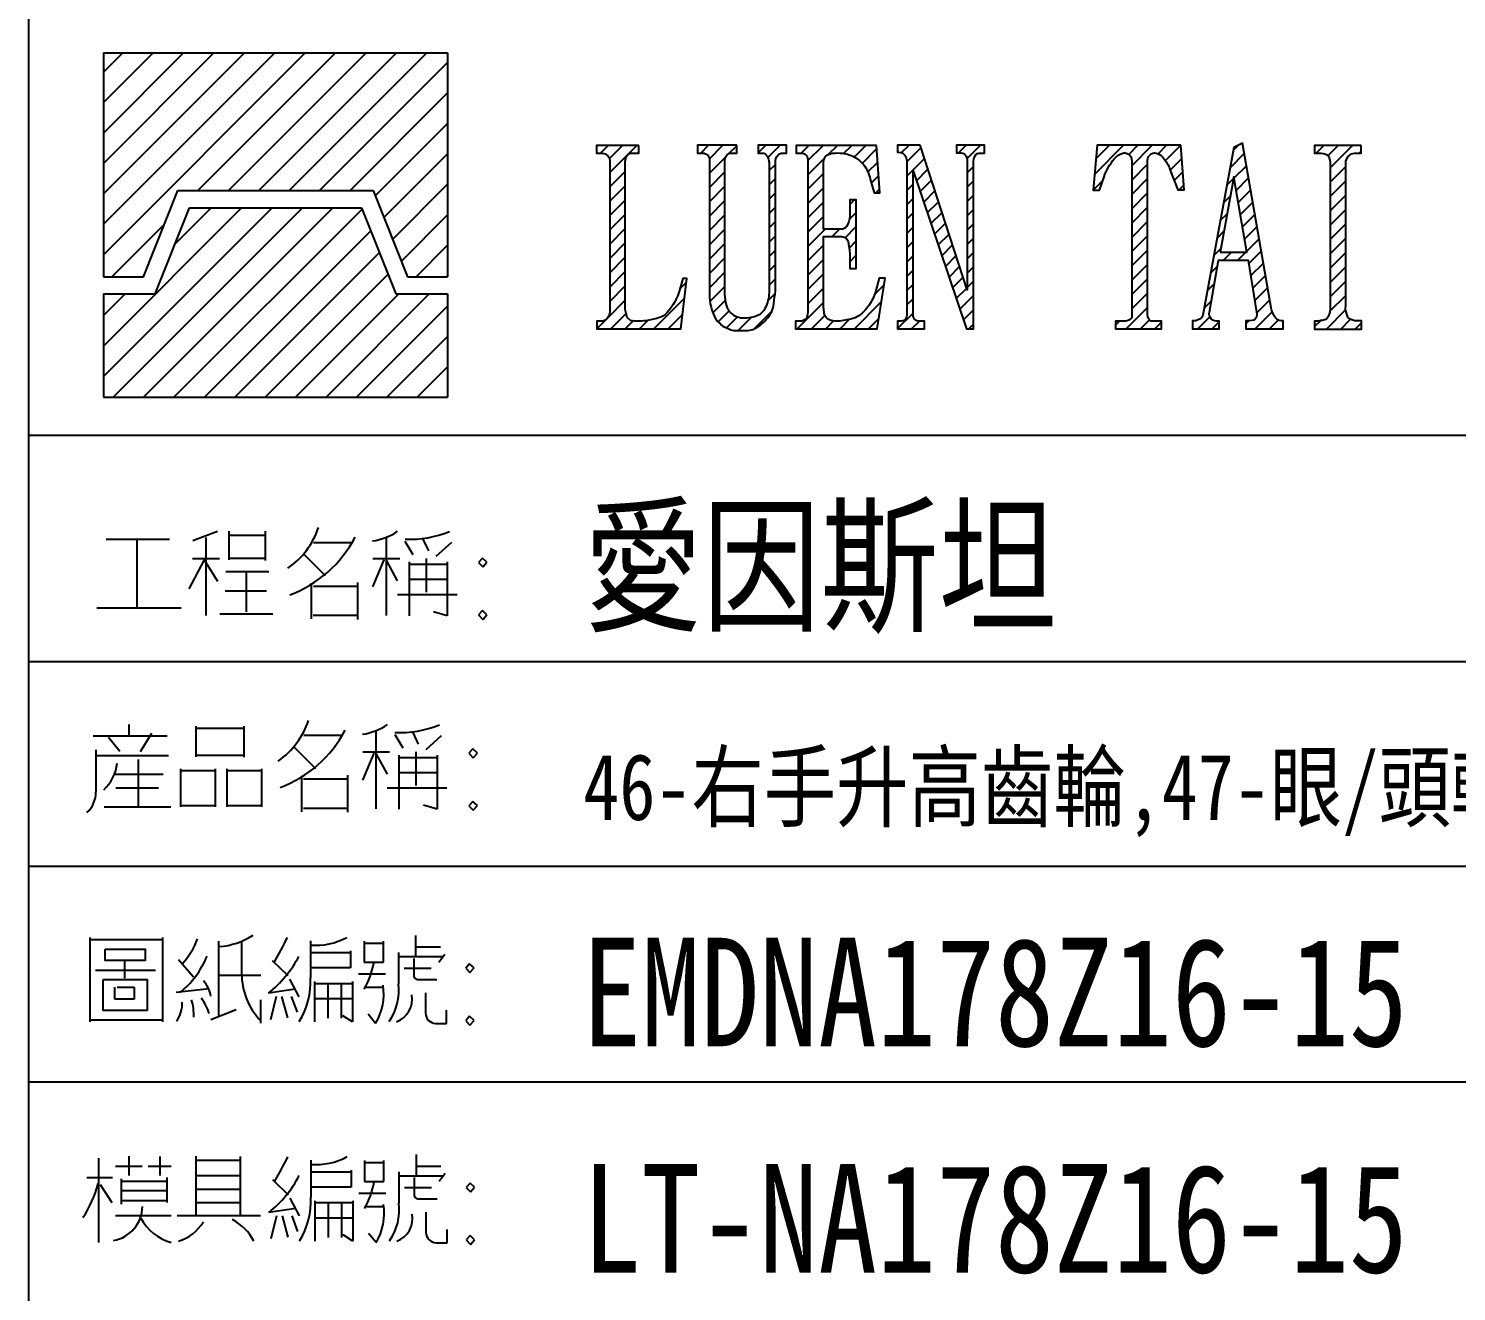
# Model space of a CAD drawing. Header units: millimetres. Extents: x 27300 to 28436, y -21252 to -20448.
# Drawn here: x 28193.3 to 28296.5, y -21159.8 to -21068.5 of the extents above; entities that cross this region are included whole.
import ezdxf

# ---------------------------------------------------------------- set-up
doc = ezdxf.new("R2010")
doc.units = ezdxf.units.MM
doc.header["$LTSCALE"] = 8
doc.layers.add('A', color=7, linetype='Continuous')
doc.layers.add('dim', color=3, linetype='Continuous', lineweight=15)
doc.styles.add('style1', font='mingliu.ttc', dxfattribs={"width": 0.75})

# ---------------------------------------------------------------- blocks, each defined once
blk = doc.blocks.new('*X2')
at = {"color": 0}
for p, q in [((-246.878, -247.762), (-241.98, -242.864)), ((-246.878, -246.878), (-242.864, -242.864)), ((-246.596, -248.364), (-241.096, -242.864)), ((-245.713, -248.364), (-240.213, -242.864)), ((-244.829, -248.364), (-239.364, -242.899)), ((-244.798, -243.914), (-243.748, -242.864)), ((-243.945, -248.364), (-239.111, -243.531)), ((-243.061, -248.364), (-238.859, -244.162)), ((-242.177, -248.364), (-238.606, -244.793)), ((-246.878, -245.994), (-246.248, -245.364)), ((-241.293, -248.364), (-238.293, -245.364)), ((-240.409, -248.364), (-237.409, -245.364)), ((-239.525, -248.364), (-236.878, -245.717)), ((-238.641, -248.364), (-236.878, -246.6)), ((-237.758, -248.364), (-236.878, -247.484))]:
    blk.add_line(p, q, dxfattribs=at)
blk = doc.blocks.new('*X3')
at = {"color": 0}
for p, q in [((-246.878, -244.226), (-241.016, -238.364)), ((-246.878, -243.342), (-241.9, -238.364)), ((-246.878, -242.458), (-242.784, -238.364)), ((-246.878, -241.574), (-243.668, -238.364)), ((-246.878, -240.691), (-244.551, -238.364)), ((-246.878, -239.807), (-245.435, -238.364)), ((-246.878, -238.923), (-246.319, -238.364)), ((-244.132, -242.364), (-240.132, -238.364)), ((-243.248, -242.364), (-239.248, -238.364)), ((-242.364, -242.364), (-238.364, -238.364)), ((-241.48, -242.364), (-237.48, -238.364)), ((-240.596, -242.364), (-236.878, -238.646)), ((-239.713, -242.364), (-236.878, -239.529)), ((-238.979, -242.515), (-236.878, -240.413)), ((-238.727, -243.146), (-236.878, -241.297)), ((-238.474, -243.777), (-236.878, -242.181)), ((-238.221, -244.409), (-236.878, -243.065)), ((-246.632, -244.864), (-245.106, -243.338)), ((-237.793, -244.864), (-236.878, -243.949)), ((-245.748, -244.864), (-245.695, -244.811)), ((-236.909, -244.864), (-236.878, -244.833))]:
    blk.add_line(p, q, dxfattribs=at)
blk = doc.blocks.new('20051210.083501')
at = {"layer": 'A'}
for p, q in [((0, 0), (0, -12.458)), ((0, 0), (19.166, 0)), ((19.166, 0), (19.166, -12.458)), ((2.226, -12.458), (4.143, -7.667)), ((4.143, -7.667), (15.024, -7.667)), ((15.024, -7.667), (16.94, -12.458)), ((2.875, -13.416), (4.792, -8.625)), ((4.792, -8.625), (14.375, -8.625)), ((14.375, -8.625), (16.291, -13.416)), ((0, -12.458), (2.226, -12.458)), ((16.94, -12.458), (19.166, -12.458)), ((0, -13.416), (2.875, -13.416)), ((0, -13.416), (0, -19.166)), ((16.291, -13.416), (19.166, -13.416)), ((19.166, -13.416), (19.166, -19.166)), ((0, -19.166), (19.166, -19.166))]:
    blk.add_line(p, q, dxfattribs=at)
at = {"layer": 'A', "xscale": 1.916639999999461, "yscale": 1.916639999999916, "zscale": 1.91664}
for name in ['*X3', '*X2']:
    blk.add_blockref(name, (473.176, 456.858), dxfattribs=at)

msp = doc.modelspace()

# ---------------------------------------------------------------- hatches: boundary and pattern name
at = {"layer": 'A'}
h = msp.add_hatch(dxfattribs=at)
h.set_pattern_fill('ANSI31', color=256, scale=0.230412, style=0)
h.set_pattern_definition([(45, (65403.3365, -19765.24266), (-0.517289203, 0.517289203), [])])
h.paths.add_polyline_path([(28406.903, -21089.664), (28406.903, -21090.227), (28407.408, -21090.227, 0.0414633), (28408.369, -21090.186, 0.0098365), (28409.612, -21090.004, 0.0742962), (28410.531, -21089.705, 0), (28410.531, -21089.705, 0.0820892), (28411.666, -21088.885, 0), (28411.666, -21088.885, 0.0994446), (28412.677, -21087.353, 0.0507965), (28413.191, -21085.588, 0.0544958), (28413.356, -21083.318), (28413.323, -21082.399), (28413.174, -21081.454, 0.0652171), (28413, -21080.676), (28413, -21080.676), (28412.619, -21079.632), (28412.163, -21078.845, 0.0255552), (28411.144, -21077.826, 0.1195021), (28410.15, -21077.287, 0.0499872), (28408.493, -21077.022, 0.0064973), (28407.408, -21076.973), (28406.911, -21076.956), (28406.911, -21077.528), (28407.491, -21077.528, -0.31305), (28407.64, -21077.569, -0.1750245), (28407.748, -21077.867), (28407.748, -21089.283, -0.0611975), (28407.698, -21089.44, -0.2937019), (28407.35, -21089.664)])
h.paths.add_polyline_path([(28408.88, -21077.958), (28408.88, -21089.205, 0), (28408.88, -21089.205, 0.1084649), (28408.94, -21089.478, 0.3983232), (28409.04, -21089.518), (28409.26, -21089.511, 0.0763618), (28409.873, -21089.398, 0.089624), (28410.7, -21088.932, 0), (28410.7, -21088.932, 0.0989952), (28411.353, -21088.125, 0.0470821), (28411.779, -21087.086, 0.0375978), (28412.119, -21085.566, 0), (28412.119, -21085.566, 0.0259589), (28412.239, -21084.28, 0.0205474), (28412.239, -21082.708, 0.0331816), (28412.092, -21081.348, 0), (28412.092, -21081.348, 0.0397704), (28411.799, -21080.215, 0), (28411.799, -21080.215, 0.0390929), (28411.393, -21079.282, 0.0785078), (28410.68, -21078.336, 0.0940735), (28409.827, -21077.776, 0.1004309), (28409.247, -21077.663, 0.0772307), (28408.96, -21077.71), (28408.9, -21077.81)], flags=16)
h.paths.add_polyline_path([(28392.475, -21076.979), (28392.475, -21077.539), (28392.881, -21077.539, -0.4471104), (28393.44, -21078.164), (28393.44, -21089.001, -0.3629609), (28392.881, -21089.67), (28392.497, -21089.67), (28392.497, -21090.229), (28398.574, -21090.229), (28399.012, -21086.577), (28398.727, -21086.577), (28398.508, -21087.355, -0.1151305), (28397.565, -21089.067, -0.1470783), (28396.95, -21089.439, -0.0200187), (28396.04, -21089.637, -0.0920225), (28394.943, -21089.626), (28394.691, -21089.407), (28394.559, -21088.825), (28394.559, -21087.497), (28394.559, -21078.124, -0.1486596), (28394.689, -21077.697, -0.2444346), (28394.999, -21077.527), (28395.53, -21077.527), (28395.53, -21076.979)])
h.paths.add_polyline_path([(28380.524, -21092.149), (28380.638, -21092.345), (28380.856, -21092.209), (28381.602, -21091.697, 0.0700903), (28381.989, -21091.343), (28382.43, -21090.94), (28382.997, -21090.264), (28383.443, -21089.616, 0.0489267), (28383.781, -21089.006, -0.0112917), (28384.331, -21087.808), (28384.549, -21087.154, 0.0452148), (28384.794, -21086.114, 0.0194511), (28384.952, -21084.572, 0.0381497), (28384.936, -21083.319, 0.0187929), (28384.767, -21081.996, 0.0471864), (28384.375, -21080.514, 0), (28384.375, -21080.514, 0.0282667), (28383.89, -21079.398, 0.0441271), (28383.182, -21078.254, 0.0213392), (28382.305, -21077.181, 0.0597799), (28381.325, -21076.315, 0.0000522), (28380.642, -21075.843), (28380.526, -21076.053), (28380.718, -21076.229, -0.0146115), (28381.23, -21076.728, -0.0089534), (28381.674, -21077.202, -0.0238855), (28382.095, -21077.718, -0.0123206), (28382.548, -21078.361, -0.0281505), (28383.023, -21079.166, 0), (28383.023, -21079.166, -0.0165965), (28383.485, -21080.141, -0.0665241), (28383.816, -21081.305, 0.0184753), (28383.95, -21082.039, -0.0507901), (28384.012, -21082.573), (28384.081, -21083.216, -0.0444565), (28384.103, -21084.485, -0.0008859), (28384.01, -21085.743, -0.0557862), (28383.732, -21087.214, 0.0089738), (28383.514, -21087.971), (28383.209, -21088.674), (28382.523, -21089.845), (28382.093, -21090.46), (28381.341, -21091.343)])
h.paths.add_polyline_path([(28399.626, -21080.197), (28399.91, -21076.965), (28405.97, -21076.965), (28406.209, -21080.188), (28405.759, -21080.188), (28405.181, -21078.71, 0.0956872), (28404.722, -21077.893, 0), (28404.722, -21077.893, 0.0984077), (28404.318, -21077.571, 0.2621702), (28403.822, -21077.59, 0), (28403.822, -21077.59, 0.2609355), (28403.565, -21078.049), (28403.565, -21089.168, 0.1320932), (28403.62, -21089.48, 0), (28403.62, -21089.48, 0.2912007), (28403.923, -21089.673), (28404.575, -21089.673), (28404.575, -21090.233), (28401.251, -21090.233), (28401.251, -21089.673), (28401.875, -21089.673, 0.1278797), (28402.298, -21089.545, 0.2609355), (28402.426, -21089.315), (28402.426, -21078.104), (28402.38, -21077.792), (28402.206, -21077.608), (28402.004, -21077.544, 0.2119014), (28401.811, -21077.516, 0.1524638), (28401.15, -21077.948, 0.0886389), (28400.415, -21079.252), (28400.085, -21080.197)])
h.paths.add_polyline_path([(28371.096, -21089.575), (28371.096, -21090.22), (28376.767, -21090.22), (28377.337, -21086.288), (28376.937, -21086.288), (28376.574, -21087.458, -0.078387), (28376.123, -21088.376, -0.0405768), (28375.493, -21089.131), (28375.094, -21089.368, -0.1243815), (28374.242, -21089.62, 0.0324642), (28373.82, -21089.664), (28372.325, -21089.664), (28377.329, -21077.523), (28377.329, -21076.945), (28371.806, -21076.945), (28371.259, -21080.684), (28371.651, -21080.684), (28371.917, -21079.803, -0.0647548), (28372.488, -21078.537, -0.1575087), (28373.391, -21077.767, -0.0914417), (28374.427, -21077.545, 0.0106211), (28374.871, -21077.523), (28376.086, -21077.523)])
h.paths.add_polyline_path([(28349.013, -21083.873, 0.0315123), (28349.146, -21085.919, 0.0402062), (28349.476, -21087.485, 0.0623728), (28350.108, -21088.928, -0.0031537), (28350.806, -21090.117, 0.0650154), (28351.428, -21090.928, 0.0004545), (28351.941, -21091.441, 0.066774), (28352.912, -21092.181, -0.0041036), (28353.177, -21092.335), (28353.288, -21092.142), (28353.057, -21091.916), (28352.471, -21091.305, -0.043122), (28351.783, -21090.45, -0.0144025), (28351.206, -21089.535, -0.0174648), (28350.638, -21088.492, -0.0539346), (28350.42, -21087.907, 0.031882), (28350.287, -21087.496), (28350.112, -21086.71, -0.0371427), (28349.971, -21085.744, 0.0047038), (28349.886, -21084.68, -0.0465851), (28349.89, -21083.474, -0.0007597), (28350.001, -21082.346, -0.0351514), (28350.223, -21081.051, 0), (28350.223, -21081.051, -0.0239146), (28350.531, -21080.012, -0.0614674), (28351.04, -21078.982, 0.0140719), (28351.578, -21078.11, -0.068346), (28352.36, -21077.106, 0.0243719), (28352.818, -21076.614, -0.0490829), (28353.305, -21076.14, 0), (28353.305, -21076.14, 0.0301326), (28353.402, -21076.052), (28353.288, -21075.841), (28352.887, -21076.11), (28352.887, -21076.11, 0.0494384), (28351.862, -21076.955, 0.0177696), (28351.096, -21077.783, 0.042056), (28350.53, -21078.563, 0.0470099), (28349.457, -21080.788, 0.0754491), (28349.202, -21082.014), (28349.108, -21082.627, 0.0385372)])
h.paths.add_polyline_path([(28356.526, -21086.026), (28357.539, -21090.358), (28357.75, -21090.147, -0.1357493), (28358.172, -21089.908, -0.2278345), (28358.721, -21090.02, 0.135743), (28359.283, -21090.245, -0.0672556), (28359.677, -21090.344), (28360.507, -21090.372), (28361.041, -21090.259, 0.1526658), (28361.745, -21089.865, 0.0586811), (28362.729, -21088.543, 0.1413241), (28363.01, -21087.404), (28363.053, -21086.574, 0.0934362), (28362.926, -21085.646, 0.0736867), (28362.392, -21084.591, 0), (28362.392, -21084.591, 0.101128), (28361.266, -21083.536, -0.036431), (28360.31, -21082.847, 0.0378749), (28359.269, -21082.101, -0.105904), (28358.763, -21081.623, -0.0243212), (28358.397, -21081.032, -0.0885428), (28358.2, -21080.456, 0), (28358.2, -21080.456, -0.0445383), (28358.144, -21079.57, 0), (28358.144, -21079.57, -0.0555732), (28358.299, -21078.444, -0.1531711), (28358.749, -21077.713, 0), (28358.749, -21077.713, -0.1349704), (28359.424, -21077.389, -0.1850459), (28360.24, -21077.544, 0.0194675), (28360.887, -21077.91), (28361.379, -21078.444, -0.0923633), (28361.899, -21079.274, -0.0080312), (28362.434, -21080.695), (28362.884, -21080.596), (28362.11, -21076.813), (28361.913, -21077.052, -0.2747762), (28361.21, -21077.305, -0.0854284), (28360.577, -21077.066, 0.1752427), (28359.297, -21076.827, 0.1106125), (28358.144, -21077.291, 0.1819994), (28357.244, -21078.585, 0.0535258), (28356.991, -21080.371, 0.1300031), (28357.328, -21081.848, 0.0775644), (28358.256, -21083.1, 0), (28358.256, -21083.1, 0.0682662), (28359.424, -21083.972, -0.0563125), (28360.493, -21084.732, 0.0033658), (28361.337, -21085.477, -0.1932925), (28361.674, -21086.138), (28361.843, -21086.532, -0.1577109), (28361.927, -21087.446), (28361.857, -21088.248), (28361.59, -21088.839), (28361.14, -21089.443, -0.2441194), (28360.648, -21089.683), (28360.366, -21089.767), (28359.958, -21089.739, -0.1667011), (28359.058, -21089.359, -0.0146364), (28358.242, -21088.585, -0.1187079), (28357.609, -21087.545), (28357.019, -21085.941)])
h.paths.add_polyline_path([(28327.842, -21089.664), (28327.842, -21090.227), (28328.347, -21090.227, 0.0414633), (28329.308, -21090.186, 0.0098365), (28330.551, -21090.004, 0.0742962), (28331.47, -21089.705, 0), (28331.47, -21089.705, 0.0820892), (28332.605, -21088.885, 0), (28332.605, -21088.885, 0.0994446), (28333.616, -21087.353, 0.0507965), (28334.13, -21085.588, 0.0544958), (28334.295, -21083.318), (28334.262, -21082.399), (28334.113, -21081.454, 0.0652171), (28333.939, -21080.676), (28333.558, -21079.632), (28333.102, -21078.845, 0.0255552), (28332.083, -21077.826, 0.1195021), (28331.089, -21077.287, 0.0499872), (28329.433, -21077.022, 0.0064973), (28328.347, -21076.973), (28328.347, -21076.973), (28327.85, -21076.956), (28327.85, -21077.528), (28328.43, -21077.528, -0.31305), (28328.579, -21077.569, -0.1750245), (28328.687, -21077.867), (28328.687, -21089.283, -0.0611975), (28328.637, -21089.44, 0), (28328.637, -21089.44, -0.2937019), (28328.289, -21089.664)])
h.paths.add_polyline_path([(28320.592, -21076.979), (28320.592, -21077.539), (28320.998, -21077.539, -0.4471104), (28321.557, -21078.164), (28321.557, -21089.001, -0.3629609), (28320.998, -21089.67), (28320.614, -21089.67), (28320.614, -21090.229), (28326.69, -21090.229), (28327.129, -21086.577), (28326.844, -21086.577), (28326.624, -21087.355), (28326.624, -21087.355, -0.1151305), (28325.681, -21089.067, -0.1470783), (28325.067, -21089.439, -0.0200187), (28324.156, -21089.637, -0.0920225), (28323.06, -21089.626), (28322.807, -21089.407), (28322.676, -21088.825), (28322.676, -21087.497), (28322.676, -21078.124, -0.1486596), (28322.806, -21077.697, -0.2444346), (28323.115, -21077.527), (28323.646, -21077.527), (28323.646, -21076.979)])
h.paths.add_polyline_path([(28329.819, -21077.958), (28329.819, -21089.205, 0.1084649), (28329.879, -21089.478, 0.3983232), (28329.979, -21089.518), (28330.199, -21089.511, 0.0763618), (28330.812, -21089.398, 0.089624), (28331.639, -21088.932, 0), (28331.639, -21088.932, 0.0989952), (28332.292, -21088.125, 0.0470821), (28332.718, -21087.086, 0.0375978), (28333.058, -21085.566, 0), (28333.058, -21085.566, 0.0259589), (28333.178, -21084.28, 0.0205474), (28333.178, -21082.708, 0.0331816), (28333.031, -21081.348, 0.0397704), (28332.738, -21080.215, 0), (28332.738, -21080.215, 0.0390929), (28332.332, -21079.282, 0.0785078), (28331.619, -21078.336, 0.0940735), (28330.766, -21077.776, 0.1004309), (28330.186, -21077.663, 0.0772307), (28329.899, -21077.71), (28329.839, -21077.81)], flags=16)
h.paths.add_polyline_path([(28306.218, -21084.105), (28306.276, -21084.726), (28306.392, -21085.812), (28306.567, -21086.918, 0.1114199), (28307.072, -21088.451, 0.0496859), (28308.139, -21089.887, 0.186465), (28309.032, -21090.334), (28309.439, -21090.373, 0.0375207), (28310.254, -21090.14, 0.1534797), (28311.108, -21089.48), (28311.865, -21088.393, 0.0128615), (28312.525, -21086.123, 0.0754903), (28312.738, -21084.124, 0.0019683), (28312.602, -21081.31, 0.0822677), (28312.214, -21079.544), (28311.748, -21078.38), (28311.127, -21077.507), (28310.351, -21076.983, 0.2029711), (28309.633, -21076.808, 0.019715), (28308.682, -21077.002, 0.1971419), (28307.751, -21077.681, 0.0532198), (28306.742, -21079.797, 0.0768728), (28306.276, -21082.28)])
h.paths.add_polyline_path([(28298.926, -21089.667), (28298.926, -21090.227), (28300.722, -21090.227), (28300.722, -21089.672), (28300.412, -21089.672, -0.236068), (28300.132, -21089.532, -0.1778629), (28300.072, -21089.332, 0.0731766), (28300.057, -21089.157), (28300.057, -21079.592), (28301.743, -21089.94), (28302.203, -21089.94), (28303.714, -21078.954), (28303.714, -21089.199, -0.1813346), (28303.564, -21089.6), (28303.404, -21089.65), (28303.254, -21089.66), (28303.083, -21089.66), (28303.083, -21090.22), (28305.615, -21090.22), (28305.615, -21089.66), (28305.135, -21089.66, -0.2703491), (28304.894, -21089.519, -0.1661539), (28304.834, -21089.199), (28304.834, -21078.034, -0.2754595), (28305.145, -21077.513), (28305.625, -21077.513), (28305.625, -21076.953), (28303.534, -21076.953), (28302.133, -21086.568), (28300.612, -21076.961), (28298.931, -21076.961), (28298.931, -21077.526), (28299.242, -21077.526, -0.2042261), (28299.547, -21077.656, 0), (28299.547, -21077.656, -0.2004412), (28299.607, -21077.811, 0.0488454), (28299.622, -21078.021), (28299.622, -21089.167, -0.1282881), (28299.532, -21089.512, -0.2763778), (28299.262, -21089.667)])
h.paths.add_polyline_path([(28307.356, -21083.228, 0.0107728), (28307.406, -21085.188, 0.0226526), (28307.603, -21087.329, 0.0660072), (28307.867, -21088.284, 0.0545447), (28308.41, -21089.256, 0.2164164), (28309.234, -21089.733, 0.1433054), (28310.024, -21089.585, 0), (28310.024, -21089.585, 0.1933289), (28310.831, -21088.663, 0.0342724), (28311.375, -21086.686, 0.0520414), (28311.622, -21084.117), (28311.606, -21082.091), (28311.326, -21079.95), (28310.963, -21078.666, -0.0180621), (28310.519, -21077.891, 0.2109706), (28310.123, -21077.579, 0.0423726), (28309.448, -21077.463, 0.2013091), (28308.888, -21077.644, 0.0679648), (28308.377, -21078.221, 0), (28308.377, -21078.221, 0.0561857), (28307.867, -21079.209, 0.0807476), (28307.439, -21081.284)], flags=16)
h.paths.add_polyline_path([(28313.529, -21076.962), (28313.529, -21077.531), (28313.899, -21077.531, -0.4453624), (28314.375, -21078.06), (28314.375, -21087.701, 0.1272962), (28314.851, -21089.54, 0.0960143), (28315.004, -21089.722, -0.0247325), (28315.345, -21090.028), (28315.838, -21090.257, 0.1076234), (28316.232, -21090.345), (28316.96, -21090.357, 0.1445312), (28317.806, -21090.122, 0.0767167), (28318.57, -21089.464, 0), (28318.57, -21089.464, 0.1475227), (28319.034, -21088.406, -0.0034333), (28319.152, -21087.49), (28319.152, -21078.095, -0.3258682), (28319.563, -21077.531), (28319.939, -21077.531), (28319.939, -21076.967), (28317.912, -21076.967), (28317.912, -21077.531), (28318.229, -21077.531, -0.2211811), (28318.482, -21077.649, -0.1386424), (28318.676, -21078.078, -0.0291948), (28318.699, -21078.336), (28318.699, -21087.443, -0.096528), (28318.476, -21088.588, -0.1769594), (28317.865, -21089.264, 0), (28317.865, -21089.264, -0.0838676), (28317.401, -21089.417, -0.0420431), (28316.784, -21089.458, -0.1259814), (28316.249, -21089.311, 0), (28316.249, -21089.311, -0.0862317), (28315.809, -21088.947, -0.130353), (28315.656, -21088.63), (28315.556, -21088.318), (28315.497, -21087.719), (28315.497, -21078.001, -0.403205), (28315.956, -21077.526), (28316.349, -21077.526), (28316.349, -21076.962)])
h.paths.add_polyline_path([(28277.408, -21089.637), (28277.408, -21090.23), (28279.333, -21090.23), (28279.333, -21089.666), (28279.159, -21089.666, -0.2793781), (28278.682, -21089.376, 0), (28278.682, -21089.376, -0.1828166), (28278.638, -21089.014), (28279.304, -21085.266), (28281.431, -21085.266), (28282.054, -21089.014, -0.117222), (28282.025, -21089.434), (28281.88, -21089.593), (28281.504, -21089.651), (28281.272, -21089.651), (28281.272, -21090.23), (28283.964, -21090.23), (28283.964, -21089.637), (28283.834, -21089.637, -0.3099246), (28283.327, -21089.289, 0.0340023), (28283.125, -21088.855), (28281.026, -21076.799), (28280.404, -21077.121), (28278.161, -21089.231, -0.1981024), (28278.001, -21089.477, -0.0880206), (28277.654, -21089.637)])
h.paths.add_polyline_path([(28279.414, -21084.68), (28280.394, -21079.24), (28281.339, -21084.68)], flags=16)
h.paths.add_polyline_path([(28286.237, -21076.971), (28286.237, -21077.531), (28286.56, -21077.531, -0.1151205), (28287.207, -21077.682), (28287.293, -21077.844), (28287.358, -21078.167), (28287.358, -21088.847, -0.165023), (28287.153, -21089.451, -0.196744), (28286.894, -21089.602, 0.0151159), (28286.517, -21089.667), (28286.237, -21089.667), (28286.237, -21090.238), (28289.621, -21090.238), (28289.621, -21089.656), (28289.319, -21089.656, -0.1510207), (28288.726, -21089.473, -0.2299796), (28288.597, -21089.246), (28288.5, -21088.923, -0.1303355), (28288.489, -21088.589), (28288.489, -21078.285, -0.23248), (28288.802, -21077.65, 0), (28288.802, -21077.65, -0.2001016), (28289.244, -21077.531), (28289.601, -21077.531), (28289.601, -21076.971)])
h.paths.add_polyline_path([(28256.09, -21076.962), (28256.09, -21077.453), (28256.178, -21077.453, -0.296966), (28256.683, -21077.783, 0), (28256.683, -21077.783, -0.1129405), (28256.766, -21078.214), (28256.766, -21089.127, -0.139346), (28256.641, -21089.568, -0.2178389), (28256.544, -21089.633, 0.0242396), (28256.368, -21089.67), (28256.09, -21089.67), (28256.09, -21090.226), (28258.051, -21090.226), (28258.051, -21089.665), (28257.587, -21089.665, -0.3152222), (28257.263, -21089.438, 0), (28257.263, -21089.438, -0.090974), (28257.216, -21089.164), (28257.216, -21078.803), (28261.083, -21090.226), (28261.593, -21090.226), (28261.593, -21078.107, -0.1765617), (28261.774, -21077.611, -0.2069332), (28261.903, -21077.546, 0.0522334), (28262.047, -21077.523), (28262.381, -21077.523), (28262.381, -21076.967), (28260.355, -21076.967), (28260.355, -21077.518), (28260.679, -21077.518, -0.1748169), (28260.962, -21077.62, 0), (28260.962, -21077.62, -0.196301), (28261.106, -21077.889, 0.0208197), (28261.138, -21078.112), (28261.138, -21087.412), (28257.721, -21076.962)])
h.paths.add_polyline_path([(28270.232, -21080.197), (28270.517, -21076.965), (28276.577, -21076.965), (28276.816, -21080.188), (28276.366, -21080.188), (28275.788, -21078.71, 0.0956872), (28275.328, -21077.893, 0), (28275.328, -21077.893, 0.0984077), (28274.924, -21077.571, 0.2621702), (28274.429, -21077.59, 0), (28274.429, -21077.59, 0.2609355), (28274.172, -21078.049), (28274.172, -21089.168, 0.1320932), (28274.227, -21089.48, 0), (28274.227, -21089.48, 0.2912007), (28274.53, -21089.673), (28275.182, -21089.673), (28275.182, -21090.233), (28271.858, -21090.233), (28271.858, -21089.673), (28272.482, -21089.673, 0.1278797), (28272.904, -21089.545, 0.2609355), (28273.033, -21089.315), (28273.033, -21078.104), (28272.987, -21077.792), (28272.813, -21077.608), (28272.611, -21077.544, 0.2119014), (28272.418, -21077.516, 0.1524638), (28271.757, -21077.948, 0.0886389), (28271.022, -21079.252), (28270.692, -21080.197)])
h.paths.add_polyline_path([(28334.969, -21086.026), (28335.461, -21085.941), (28336.052, -21087.545, 0.1187079), (28336.685, -21088.585, 0.0146364), (28337.5, -21089.359, 0.1667011), (28338.401, -21089.739), (28338.809, -21089.767), (28339.09, -21089.683, 0.2441194), (28339.582, -21089.443), (28340.032, -21088.839), (28340.299, -21088.248), (28340.37, -21087.446, 0.1577109), (28340.285, -21086.532), (28340.117, -21086.138, 0.1932925), (28339.779, -21085.477, -0.0033658), (28338.935, -21084.732, 0.0563125), (28337.866, -21083.972, -0.0682662), (28336.699, -21083.1, -0.0775644), (28335.77, -21081.848, -0.1300031), (28335.433, -21080.371, -0.0535258), (28335.686, -21078.585, -0.1819994), (28336.586, -21077.291, -0.1106125), (28337.74, -21076.827, -0.1752427), (28339.019, -21077.066, 0.0854284), (28339.652, -21077.305, 0.2747762), (28340.356, -21077.052), (28340.553, -21076.813), (28341.326, -21080.596), (28340.876, -21080.695, 0.0080312), (28340.342, -21079.274, 0.0923633), (28339.821, -21078.444), (28339.329, -21077.91, -0.0194675), (28338.682, -21077.544, 0.1850459), (28337.866, -21077.389, 0.1349704), (28337.191, -21077.713, 0.153171), (28336.741, -21078.444, 0.0555732), (28336.586, -21079.57, 0.0445383), (28336.642, -21080.456, 0.0885428), (28336.839, -21081.032, 0.0243212), (28337.205, -21081.623, 0.105904), (28337.711, -21082.101, -0.0378749), (28338.752, -21082.847, 0.036431), (28339.709, -21083.536, -0.101128), (28340.834, -21084.591, -0.0736867), (28341.368, -21085.646, -0.0934362), (28341.495, -21086.574), (28341.453, -21087.404, -0.1413241), (28341.171, -21088.543, -0.0586811), (28340.187, -21089.865, -0.1526658), (28339.484, -21090.259), (28338.949, -21090.372), (28338.119, -21090.344, 0.0672556), (28337.725, -21090.245, -0.135743), (28337.163, -21090.02, 0.2278345), (28336.614, -21089.908, 0.1357493), (28336.192, -21090.147), (28335.981, -21090.358)])
h.paths.add_polyline_path([(28241.647, -21076.962), (28241.647, -21077.531), (28242.018, -21077.531, -0.4453624), (28242.493, -21078.06), (28242.493, -21087.701, 0.1272962), (28242.969, -21089.54, 0.0960143), (28243.122, -21089.722, -0.0247325), (28243.463, -21090.028), (28243.956, -21090.257, 0.1076234), (28244.35, -21090.345), (28245.079, -21090.357, 0.1445312), (28245.925, -21090.122, 0.0767167), (28246.688, -21089.464, 0.1475227), (28247.152, -21088.406, -0.0034333), (28247.27, -21087.49), (28247.27, -21078.095, -0.3258682), (28247.681, -21077.531), (28248.057, -21077.531), (28248.057, -21076.967), (28246.03, -21076.967), (28246.03, -21077.531), (28246.348, -21077.531, -0.2211811), (28246.6, -21077.649, -0.1386424), (28246.794, -21078.078, 0), (28246.794, -21078.078, -0.0291948), (28246.818, -21078.336), (28246.818, -21087.443, -0.096528), (28246.594, -21088.588, -0.1769594), (28245.983, -21089.264, 0), (28245.983, -21089.264, -0.0838676), (28245.519, -21089.417, -0.0420431), (28244.902, -21089.458, -0.1259814), (28244.368, -21089.311, -0.0862317), (28243.927, -21088.947, -0.130353), (28243.774, -21088.63), (28243.674, -21088.318), (28243.616, -21087.719), (28243.616, -21078.001, -0.403205), (28244.074, -21077.526), (28244.468, -21077.526), (28244.468, -21076.962)])
h.paths.add_polyline_path([(28234.331, -21076.979), (28234.331, -21077.539), (28234.737, -21077.539, -0.4471104), (28235.296, -21078.164), (28235.296, -21089.001, -0.3629609), (28234.737, -21089.67), (28234.353, -21089.67), (28234.353, -21090.229), (28240.429, -21090.229), (28240.868, -21086.577), (28240.583, -21086.577), (28240.363, -21087.355), (28240.363, -21087.355, -0.1151305), (28239.42, -21089.067, -0.1470783), (28238.806, -21089.439, -0.0200187), (28237.896, -21089.637, -0.0920225), (28236.799, -21089.626), (28236.546, -21089.407), (28236.415, -21088.825), (28236.415, -21087.497), (28236.415, -21078.124, -0.1486596), (28236.545, -21077.697, -0.2444346), (28236.855, -21077.527), (28237.385, -21077.527), (28237.385, -21076.979)])
h.paths.add_polyline_path([(28248.723, -21090.225), (28248.723, -21089.667), (28249.185, -21089.667, -0.0697377), (28249.377, -21089.571, 0.2346711), (28249.531, -21089.417, 0.0812777), (28249.618, -21088.887), (28249.618, -21078.162, 0.0911807), (28249.57, -21077.805, 0.3243613), (28249.185, -21077.526), (28248.771, -21077.526), (28248.771, -21076.968), (28254.567, -21076.968), (28254.808, -21080.395), (28254.394, -21080.395), (28254.114, -21079.423, 0.127245), (28253.643, -21078.364, 0), (28253.643, -21078.364, 0.1044537), (28252.978, -21077.815, 0), (28252.978, -21077.815, 0.104851), (28251.948, -21077.526, 0.0655863), (28251.226, -21077.574, 0.3574663), (28250.745, -21078.162), (28250.745, -21083.024), (28252.025, -21083.024, 0.2828165), (28252.41, -21082.841, 0.145032), (28252.641, -21082.061), (28252.641, -21080.906), (28253.113, -21080.906), (28253.113, -21085.864), (28252.641, -21085.864), (28252.641, -21084.853), (28252.622, -21084.506), (28252.555, -21084.141, 0.4453624), (28252.035, -21083.563), (28250.745, -21083.563), (28250.745, -21088.695, -0.0118619), (28250.793, -21089.089, 0.306736), (28251.216, -21089.6, 0.1268605), (28252.17, -21089.629, -0.0157214), (28252.718, -21089.523, 0.1183441), (28253.296, -21089.282, 0.0973563), (28254.124, -21088.387, 0), (28254.124, -21088.387, 0.0700144), (28254.528, -21087.462), (28254.528, -21087.462), (28254.779, -21086.567), (28255.202, -21086.567), (28254.634, -21090.225)])

# ---------------------------------------------------------------- linework, layer by layer
for p, q in [((28193.281, -21066.776), (28193.281, -21239.657)), ((28424.048, -21097.926), (28193.281, -21097.926)), ((28198.9, -21105.41), (28203.477, -21105.41)), ((28201.113, -21105.41), (28201.113, -21110.386)), ((28206.947, -21104.857), (28205.162, -21105.536)), ((28206.085, -21105.291), (28206.085, -21110.942)), ((28207.755, -21104.854), (28207.755, -21106.925)), ((28207.755, -21105.14), (28210.384, -21105.14)), ((28210.384, -21104.854), (28210.384, -21106.959)), ((28219.125, -21105.291), (28219.125, -21110.942)), ((28221.785, -21105.425), (28222.179, -21106.27)), ((28213.889, -21105.663), (28216.653, -21105.663)), ((28220.489, -21105.56), (28221.064, -21106.54)), ((28223.847, -21105.661), (28222.732, -21106.664)), ((28205.969, -21106.914), (28204.867, -21109.001)), ((28205.137, -21106.818), (28207.073, -21106.818)), ((28205.969, -21106.914), (28206.94, -21108.45)), ((28207.772, -21106.79), (28210.384, -21106.79)), ((28213.199, -21106.522), (28214.732, -21108.054)), ((28218.967, -21106.914), (28218.146, -21108.857)), ((28218.177, -21106.818), (28220.113, -21106.818)), ((28219.128, -21106.941), (28219.937, -21108.438)), ((28220.782, -21107.047), (28220.782, -21110.966)), ((28220.805, -21107.216), (28223.532, -21107.216)), ((28222.022, -21106.81), (28222.022, -21109.243)), ((28223.543, -21107.047), (28223.543, -21110.966)), ((28226.09, -21106.788), (28225.808, -21107.103)), ((28225.808, -21107.103), (28226.113, -21107.43)), ((28226.417, -21107.092), (28226.09, -21106.788)), ((28226.113, -21107.43), (28226.417, -21107.092)), ((28207.536, -21107.75), (28210.653, -21107.75)), ((28209.019, -21107.801), (28209.019, -21110.663)), ((28217.057, -21108.542), (28217.057, -21111.22)), ((28220.816, -21108.32), (28223.509, -21108.32)), ((28207.486, -21109.148), (28210.485, -21109.148)), ((28213.721, -21108.593), (28213.721, -21111.186)), ((28213.873, -21108.812), (28217.023, -21108.812)), ((28219.948, -21109.423), (28224.253, -21109.423)), ((28198.222, -21110.386), (28204.307, -21110.386)), ((28226.09, -21110.583), (28225.808, -21110.899)), ((28226.417, -21110.888), (28226.09, -21110.583)), ((28207.098, -21110.815), (28210.939, -21110.815)), ((28213.856, -21110.917), (28217.057, -21110.917)), ((28223.543, -21110.966), (28222.563, -21110.662)), ((28225.808, -21110.899), (28226.113, -21111.226)), ((28226.113, -21111.226), (28226.417, -21110.888)), ((28424.048, -21114.279), (28193.281, -21114.279)), ((28200.529, -21118.816), (28200.529, -21119.667)), ((28197.952, -21119.622), (28203.308, -21119.622)), ((28199.05, -21119.734), (28199.88, -21120.742)), ((28202.165, -21119.466), (28201.359, -21120.787)), ((28205.377, -21118.943), (28205.377, -21121.159)), ((28205.391, -21119.086), (28208.832, -21119.086)), ((28208.832, -21118.943), (28208.832, -21121.173)), ((28213.177, -21119.592), (28215.94, -21119.592)), ((28218.389, -21119.26), (28218.389, -21124.911)), ((28219.752, -21119.528), (28220.327, -21120.508)), ((28221.048, -21119.393), (28221.443, -21120.238)), ((28223.111, -21119.63), (28221.995, -21120.632)), ((28198.154, -21120.653), (28198.154, -21123.699)), ((28212.486, -21120.451), (28214.019, -21121.983)), ((28218.23, -21120.882), (28217.409, -21122.825)), ((28217.441, -21120.786), (28219.377, -21120.786)), ((28218.392, -21120.91), (28219.2, -21122.406)), ((28221.285, -21120.779), (28221.285, -21123.212)), ((28225.396, -21120.567), (28225.114, -21120.882)), ((28225.114, -21120.882), (28225.418, -21121.209)), ((28225.722, -21120.871), (28225.396, -21120.567)), ((28225.418, -21121.209), (28225.722, -21120.871)), ((28198.162, -21121.044), (28203.403, -21121.044)), ((28201.214, -21121.332), (28201.214, -21124.771)), ((28205.362, -21121.015), (28208.818, -21121.015)), ((28220.045, -21121.015), (28220.045, -21124.935)), ((28220.068, -21121.184), (28222.795, -21121.184)), ((28222.806, -21121.015), (28222.806, -21124.935)), ((28199.415, -21122.397), (28203.014, -21122.397)), ((28204.254, -21122.008), (28204.254, -21124.77)), ((28204.297, -21122.137), (28206.73, -21122.137)), ((28206.773, -21122.008), (28206.773, -21124.756)), ((28207.608, -21122.008), (28207.608, -21124.77)), ((28207.651, -21122.137), (28210.085, -21122.137)), ((28210.128, -21122.008), (28210.128, -21124.756)), ((28213.008, -21122.522), (28213.008, -21125.115)), ((28213.16, -21122.741), (28216.311, -21122.741)), ((28216.344, -21122.472), (28216.344, -21125.149)), ((28220.079, -21122.288), (28222.773, -21122.288)), ((28199.587, -21123.376), (28202.683, -21123.376)), ((28219.211, -21123.392), (28223.516, -21123.392)), ((28198.738, -21124.771), (28203.561, -21124.771)), ((28204.268, -21124.655), (28206.759, -21124.655)), ((28207.623, -21124.655), (28210.113, -21124.655)), ((28213.143, -21124.846), (28216.344, -21124.846)), ((28222.806, -21124.935), (28221.826, -21124.631)), ((28225.396, -21124.362), (28225.114, -21124.678)), ((28225.114, -21124.678), (28225.418, -21125.004)), ((28225.722, -21124.667), (28225.396, -21124.362)), ((28225.418, -21125.004), (28225.722, -21124.667)), ((28424.048, -21129.075), (28193.281, -21129.075)), ((28197.71, -21134.205), (28197.71, -21140.283)), ((28197.71, -21134.347), (28202.942, -21134.347)), ((28202.974, -21134.205), (28202.974, -21140.298)), ((28221.262, -21134.046), (28221.262, -21135.55)), ((28207.02, -21134.455), (28207.02, -21139.83)), ((28208.683, -21134.566), (28208.683, -21136.773)), ((28213.654, -21134.448), (28213.654, -21137.106)), ((28213.686, -21135.295), (28216.549, -21135.295)), ((28216.56, -21135.155), (28216.56, -21136.398)), ((28217.534, -21134.469), (28217.534, -21135.985)), ((28217.545, -21134.61), (28218.886, -21134.61)), ((28218.933, -21135.985), (28218.933, -21134.469)), ((28220.027, -21135.28), (28220.027, -21137.56)), ((28221.273, -21134.869), (28223.061, -21134.869)), ((28200.208, -21135.901), (28200.208, -21137.126)), ((28204.12, -21135.8), (28205.211, -21137.05)), ((28210.888, -21135.852), (28212.014, -21136.956)), ((28216.56, -21136.398), (28213.686, -21136.398)), ((28217.534, -21135.985), (28218.933, -21135.985)), ((28220.044, -21135.574), (28223.195, -21135.574)), ((28220.435, -21136.411), (28222.374, -21136.411)), ((28221.131, -21135.707), (28221.131, -21136.958)), ((28223.36, -21135.418), (28222.93, -21135.996)), ((28225.165, -21136.097), (28224.883, -21136.413)), ((28224.883, -21136.413), (28225.187, -21136.739)), ((28225.492, -21136.401), (28225.165, -21136.097)), ((28225.187, -21136.739), (28225.492, -21136.401)), ((28198.118, -21136.561), (28202.455, -21136.561)), ((28207.048, -21136.93), (28210.07, -21136.93)), ((28212.132, -21137.202), (28212.818, -21138.477)), ((28213.944, -21137.374), (28213.944, -21140.299)), ((28216.688, -21137.374), (28216.688, -21140.288)), ((28217.122, -21136.82), (28219.086, -21136.82)), ((28221.389, -21137.239), (28222.781, -21137.239)), ((28199.517, -21138.649), (28199.517, -21137.786)), ((28199.674, -21137.786), (28200.915, -21137.786)), ((28200.915, -21137.786), (28200.915, -21138.649)), ((28203.947, -21138.153), (28206.341, -21137.887)), ((28210.631, -21138.209), (28212.561, -21137.92)), ((28211.178, -21138.467), (28210.759, -21140.138)), ((28211.574, -21138.467), (28211.992, -21139.999)), ((28212.271, -21138.467), (28212.689, -21139.602)), ((28213.944, -21137.513), (28216.71, -21137.513)), ((28214.909, -21137.545), (28214.909, -21140.02)), ((28215.874, -21137.545), (28215.874, -21140.02)), ((28217.675, -21137.784), (28218.898, -21137.784)), ((28221.968, -21138.209), (28221.968, -21139.671)), ((28200.915, -21138.649), (28199.517, -21138.649)), ((28206.466, -21140.116), (28208.277, -21139.396)), ((28210.07, -21140.384), (28210.07, -21138.712)), ((28213.976, -21138.617), (28216.678, -21138.617)), ((28223.5, -21140.413), (28223.5, -21139.444)), ((28197.741, -21140.157), (28202.958, -21140.157)), ((28216.688, -21140.288), (28216.002, -21139.849)), ((28218.369, -21140.405), (28217.828, -21139.735)), ((28222.711, -21140.413), (28223.5, -21140.413)), ((28225.165, -21139.893), (28224.883, -21140.209)), ((28224.883, -21140.209), (28225.187, -21140.535)), ((28225.492, -21140.197), (28225.165, -21139.893)), ((28225.187, -21140.535), (28225.492, -21140.197)), ((28424.048, -21144.65), (28193.281, -21144.65)), ((28198.336, -21150.147), (28198.336, -21156.245)), ((28199.574, -21150.714), (28201.496, -21150.714)), ((28200.535, -21150.001), (28200.535, -21151.384)), ((28201.933, -21150.714), (28203.578, -21150.714)), ((28202.763, -21150.016), (28202.763, -21151.398)), ((28205.369, -21150.001), (28205.369, -21154.295)), ((28205.369, -21150.278), (28208.544, -21150.278)), ((28208.573, -21150.016), (28208.573, -21154.266)), ((28213.684, -21150.29), (28213.684, -21152.948)), ((28217.563, -21150.311), (28217.563, -21151.828)), ((28217.575, -21150.452), (28218.915, -21150.452)), ((28218.962, -21151.828), (28218.962, -21150.311)), ((28221.291, -21149.888), (28221.291, -21151.393)), ((28221.303, -21150.711), (28223.09, -21150.711)), ((28197.491, -21151.544), (28199.341, -21151.544)), ((28199.967, -21151.631), (28199.967, -21153.465)), ((28200.025, -21151.806), (28203.287, -21151.806)), ((28203.287, -21151.544), (28203.287, -21153.334)), ((28205.369, -21151.384), (28208.544, -21151.384)), ((28210.917, -21151.694), (28212.043, -21152.798)), ((28213.716, -21151.137), (28216.578, -21151.137)), ((28216.589, -21150.998), (28216.589, -21152.241)), ((28217.563, -21151.828), (28218.962, -21151.828)), ((28220.056, -21151.122), (28220.056, -21153.403)), ((28220.073, -21151.417), (28223.225, -21151.417)), ((28221.16, -21151.55), (28221.16, -21152.8)), ((28223.389, -21151.26), (28222.959, -21151.839)), ((28198.452, -21152.053), (28199.297, -21153.334)), ((28200.01, -21152.475), (28203.229, -21152.475)), ((28205.369, -21152.374), (28208.544, -21152.374)), ((28216.589, -21152.241), (28213.716, -21152.241)), ((28217.151, -21152.662), (28219.115, -21152.662)), ((28220.464, -21152.253), (28222.404, -21152.253)), ((28225.194, -21151.94), (28224.912, -21152.255)), ((28224.912, -21152.255), (28225.217, -21152.582)), ((28225.521, -21152.244), (28225.194, -21151.94)), ((28225.217, -21152.582), (28225.521, -21152.244)), ((28199.996, -21153.189), (28203.243, -21153.189)), ((28205.369, -21153.349), (28208.544, -21153.349)), ((28210.66, -21154.052), (28212.59, -21153.762)), ((28212.161, -21153.044), (28212.847, -21154.32)), ((28213.973, -21153.216), (28213.973, -21156.141)), ((28213.973, -21153.355), (28216.739, -21153.355)), ((28214.938, -21153.387), (28214.938, -21155.863)), ((28215.903, -21153.387), (28215.903, -21155.863)), ((28216.718, -21153.216), (28216.718, -21156.13)), ((28217.704, -21153.626), (28218.927, -21153.626)), ((28221.418, -21153.081), (28222.81, -21153.081)), ((28199.574, -21154.295), (28203.593, -21154.295)), ((28204.029, -21154.295), (28210.058, -21154.295)), ((28211.207, -21154.309), (28210.789, -21155.98)), ((28211.604, -21154.309), (28212.022, -21155.841)), ((28212.3, -21154.309), (28212.719, -21155.445)), ((28214.005, -21154.459), (28216.707, -21154.459)), ((28221.997, -21154.051), (28221.997, -21155.513)), ((28216.718, -21156.13), (28216.032, -21155.691)), ((28218.398, -21156.247), (28217.857, -21155.577)), ((28223.53, -21156.255), (28223.53, -21155.286)), ((28225.194, -21155.735), (28224.912, -21156.051)), ((28225.521, -21156.04), (28225.194, -21155.735)), ((28222.74, -21156.255), (28223.53, -21156.255)), ((28224.912, -21156.051), (28225.217, -21156.377)), ((28225.217, -21156.377), (28225.521, -21156.04))]:
    msp.add_line(p, q, dxfattribs=at)
for points in [[(28237.385, -21076.979), (28234.331, -21076.979), (28234.331, -21077.539), (28234.737, -21077.539, -0.4471104), (28235.296, -21078.164), (28235.296, -21089.001, -0.3629609), (28234.737, -21089.67), (28234.353, -21089.67), (28234.353, -21090.229), (28240.429, -21090.229), (28240.868, -21086.577), (28240.583, -21086.577), (28240.363, -21087.355, -0.1151305), (28239.42, -21089.067, -0.1470783), (28238.806, -21089.439, -0.0200187), (28237.896, -21089.637, -0.0920225), (28236.799, -21089.626), (28236.546, -21089.407), (28236.415, -21088.825), (28236.415, -21087.497), (28236.415, -21078.124, -0.1486596), (28236.545, -21077.697, -0.2444346), (28236.855, -21077.527), (28237.385, -21077.527)], [(28244.468, -21076.962), (28241.647, -21076.962), (28241.647, -21077.531), (28242.018, -21077.531, -0.4453624), (28242.493, -21078.06), (28242.493, -21087.701, 0.1272962), (28242.969, -21089.54, 0.0960143), (28243.122, -21089.722, -0.0247325), (28243.463, -21090.028), (28243.956, -21090.257, 0.1076234), (28244.35, -21090.345), (28245.079, -21090.357, 0.1445312), (28245.925, -21090.122, 0.0767167), (28246.688, -21089.464, 0.1475227), (28247.152, -21088.406, -0.0034333), (28247.27, -21087.49), (28247.27, -21078.095, -0.3258682), (28247.681, -21077.531), (28248.057, -21077.531), (28248.057, -21076.967), (28246.03, -21076.967), (28246.03, -21077.531), (28246.348, -21077.531, -0.2211811), (28246.6, -21077.649, -0.1386424), (28246.794, -21078.078, -0.0291948), (28246.818, -21078.336), (28246.818, -21087.443, -0.096528), (28246.594, -21088.588, -0.1769594), (28245.983, -21089.264, -0.0838676), (28245.519, -21089.417, -0.0420431), (28244.902, -21089.458, -0.1259814), (28244.368, -21089.311, -0.0862317), (28243.927, -21088.947, -0.130353), (28243.774, -21088.63), (28243.674, -21088.318), (28243.616, -21087.719), (28243.616, -21078.001, -0.403205), (28244.074, -21077.526), (28244.468, -21077.526)], [(28276.577, -21076.965), (28270.517, -21076.965), (28270.232, -21080.197), (28270.692, -21080.197), (28271.022, -21079.252, -0.0886389), (28271.757, -21077.948, -0.1524638), (28272.418, -21077.516, -0.2119014), (28272.611, -21077.544), (28272.813, -21077.608), (28272.987, -21077.792), (28273.033, -21078.104), (28273.033, -21089.315, -0.2609355), (28272.904, -21089.545, -0.1278797), (28272.482, -21089.673), (28271.858, -21089.673), (28271.858, -21090.233), (28275.182, -21090.233), (28275.182, -21089.673), (28274.53, -21089.673, -0.2912007), (28274.227, -21089.48, -0.1320932), (28274.172, -21089.168), (28274.172, -21078.049, -0.2609355), (28274.429, -21077.59, -0.2621702), (28274.924, -21077.571, -0.0984077), (28275.328, -21077.893, -0.0956872), (28275.788, -21078.71), (28276.366, -21080.188), (28276.816, -21080.188)], [(28280.404, -21077.121), (28278.161, -21089.231, -0.1981024), (28278.001, -21089.477, -0.0880206), (28277.654, -21089.637), (28277.408, -21089.637), (28277.408, -21090.23), (28279.333, -21090.23), (28279.333, -21089.666), (28279.159, -21089.666, -0.2793781), (28278.682, -21089.376, -0.1828166), (28278.638, -21089.014), (28279.304, -21085.266), (28281.431, -21085.266), (28282.054, -21089.014, -0.117222), (28282.025, -21089.434), (28281.88, -21089.593), (28281.504, -21089.651), (28281.272, -21089.651), (28281.272, -21090.23), (28283.964, -21090.23), (28283.964, -21089.637), (28283.834, -21089.637, -0.3099246), (28283.327, -21089.289, 0.0340023), (28283.125, -21088.855), (28281.026, -21076.799)], [(28289.601, -21076.971), (28286.237, -21076.971), (28286.237, -21077.531), (28286.56, -21077.531, -0.1151205), (28287.207, -21077.682), (28287.293, -21077.844), (28287.358, -21078.167), (28287.358, -21088.847, -0.165023), (28287.153, -21089.451, -0.196744), (28286.894, -21089.602, 0.0151159), (28286.517, -21089.667), (28286.237, -21089.667), (28286.237, -21090.238), (28289.621, -21090.238), (28289.621, -21089.656), (28289.319, -21089.656, -0.1510207), (28288.726, -21089.473, -0.2299796), (28288.597, -21089.246), (28288.5, -21088.923, -0.1303355), (28288.489, -21088.589), (28288.489, -21078.285, -0.23248), (28288.802, -21077.65, -0.2001016), (28289.244, -21077.531), (28289.601, -21077.531)]]:
    msp.add_lwpolyline(points, format="xyb", close=True, dxfattribs=at)
for points in [[(28254.567, -21076.968), (28248.771, -21076.968), (28248.771, -21077.526), (28249.185, -21077.526, -0.3243613), (28249.57, -21077.805, -0.0911807), (28249.618, -21078.162), (28249.618, -21088.887, -0.0812777), (28249.531, -21089.417, -0.2346711), (28249.377, -21089.571, 0.0697377), (28249.185, -21089.667), (28248.723, -21089.667), (28248.723, -21090.225), (28254.634, -21090.225), (28255.202, -21086.567), (28254.779, -21086.567), (28254.528, -21087.462, -0.0700144), (28254.124, -21088.387, -0.0973563), (28253.296, -21089.282, -0.1183441), (28252.718, -21089.523, 0.0157214), (28252.17, -21089.629, -0.1268605), (28251.216, -21089.6, -0.306736), (28250.793, -21089.089, 0.0118619), (28250.745, -21088.695), (28250.745, -21083.563), (28252.035, -21083.563, -0.4453624), (28252.555, -21084.141), (28252.622, -21084.506), (28252.641, -21084.853), (28252.641, -21085.864), (28253.113, -21085.864), (28253.113, -21080.906), (28252.641, -21080.906), (28252.641, -21082.061, -0.145032), (28252.41, -21082.841, -0.2828165), (28252.025, -21083.024), (28250.745, -21083.024), (28250.745, -21078.162, -0.3574663), (28251.226, -21077.574, -0.0655863), (28251.948, -21077.526, -0.104851), (28252.978, -21077.815, -0.1044537), (28253.643, -21078.364, -0.127245), (28254.114, -21079.423), (28254.394, -21080.395), (28254.808, -21080.395), (28254.567, -21076.968)], [(28257.721, -21076.962), (28256.09, -21076.962), (28256.09, -21077.453), (28256.178, -21077.453, -0.296966), (28256.683, -21077.783, -0.1129405), (28256.766, -21078.214), (28256.766, -21089.127, -0.139346), (28256.641, -21089.568, -0.2178389), (28256.544, -21089.633, 0.0242396), (28256.368, -21089.67), (28256.09, -21089.67), (28256.09, -21090.226), (28258.051, -21090.226), (28258.051, -21089.665), (28257.587, -21089.665, -0.3152222), (28257.263, -21089.438, -0.090974), (28257.216, -21089.164), (28257.216, -21078.803), (28261.083, -21090.226), (28261.593, -21090.226), (28261.593, -21078.107, -0.1765617), (28261.774, -21077.611, -0.2069332), (28261.903, -21077.546, 0.0522334), (28262.047, -21077.523), (28262.381, -21077.523), (28262.381, -21076.967), (28260.355, -21076.967), (28260.355, -21077.518), (28260.679, -21077.518, -0.1748169), (28260.962, -21077.62, -0.196301), (28261.106, -21077.889, 0.0208197), (28261.138, -21078.112), (28261.138, -21087.412), (28257.721, -21076.962)]]:
    msp.add_lwpolyline(points, format="xyb", dxfattribs=at)
for points in [[(28279.414, -21084.68), (28281.339, -21084.68), (28280.394, -21079.24)], [(28198.825, -21135.037), (28201.716, -21135.037), (28201.716, -21135.854), (28198.825, -21135.854)], [(28198.684, -21137.236), (28201.858, -21137.236), (28201.858, -21139.482), (28198.684, -21139.482)]]:
    msp.add_lwpolyline(points, close=True, dxfattribs=at)
for centre, radius, start, end in [((28208.759, -21102.78), 5.76, 304.61246, 341.68459), ((28209.091, -21101.198), 8.797, 290.48295, 332.33354), ((28217.486, -21101.145), 4.455, 278.60534, 303.65342), ((28220.825, -21097.677), 7.748, 267.56281, 291.90568), ((28208.046, -21116.71), 5.76, 304.61246, 341.68459), ((28216.749, -21115.113), 4.455, 278.60534, 303.65342), ((28220.088, -21111.645), 7.748, 267.56281, 291.90568), ((28208.378, -21115.128), 8.797, 290.48295, 332.33354), ((28196.622, -21121.26), 3.086, 312.92955, 353.57118), ((28196.148, -21123.699), 2.006, 312.53637, 0), ((28200.248, -21132.274), 5.632, 317.48935, 338.93433), ((28206.708, -21129.719), 5.144, 273.78463, 303.06665), ((28173.531, -21114.45), 43.246, 330.17423, 332.82382), ((28214.015, -21129.945), 4.818, 265.5716, 298.19321), ((28199.951, -21132.961), 6.746, 309.3295, 337.45857), ((28205.279, -21131.587), 8.523, 308.89634, 332.19302), ((28212.805, -21135.14), 5.493, 329.4032, 350.78005), ((28204.314, -21138.811), 2.178, 9.90155, 42.59656), ((28213.704, -21136.773), 5.021, 180, 223.46566), ((28208.214, -21137.399), 5.449, 328.10352, 3.08141), ((28221.412, -21136.959), 0.281, 179.68779, 265.3642), ((28214.771, -21138.266), 4.186, 329.27056, 8.5671), ((28216.113, -21138.011), 3.939, 325.11387, 6.56455), ((28219.229, -21138.628), 1.783, 291.41157, 8.9723), ((28202.166, -21138.944), 2.228, 324.34714, 1.75436), ((28201.634, -21139.755), 3.59, 356.72668, 16.90925), ((28202.495, -21140.908), 4.024, 17.45056, 35.38334), ((28222.746, -21139.634), 0.78, 182.6682, 267.36298), ((28173.56, -21130.292), 43.246, 330.17423, 332.82382), ((28214.045, -21145.787), 4.818, 265.5716, 298.19321), ((28205.308, -21147.429), 8.523, 308.89634, 332.19302), ((28212.834, -21150.983), 5.493, 329.4032, 350.78005), ((28190.551, -21150.009), 8.002, 326.37698, 345.73792), ((28221.441, -21152.802), 0.281, 179.68779, 265.3642), ((28199.005, -21153.616), 2.505, 279.71091, 359.78568), ((28208.243, -21153.241), 5.449, 328.10352, 3.08141), ((28214.8, -21154.109), 4.186, 329.27056, 8.5671), ((28216.143, -21153.853), 3.939, 325.11387, 6.56455), ((28204.536, -21152.807), 3.555, 207.88184, 254.3646), ((28203.109, -21152.975), 3.325, 287.64949, 327.81402), ((28206.297, -21157.852), 3.693, 27.82913, 62.20199), ((28219.258, -21154.47), 1.783, 291.41157, 8.9723), ((28222.776, -21155.477), 0.78, 182.6682, 267.36298)]:
    msp.add_arc(centre, radius, start, end, dxfattribs=at)

# ---------------------------------------------------------------- block references
at = {"layer": 'A', "xscale": 1.29790697878274, "yscale": 1.29790697878274, "zscale": 1.29790697878274}
msp.add_blockref('20051210.083501', (28198.695, -21070.288), dxfattribs=at)

# ---------------------------------------------------------------- texts
at = {"layer": 'dim', "color": 6, "ltscale": 0.2, "style": 'style1', "width": 0.8}
for s, height, p in [('愛因斯坦', 7.8322, (28233.434, -21111.267)), ('46-右手升高齒輪,47-眼/頭轉動連接器B,48-步行凸輪左,49-步行凸輪右', 4.79331, (28233.375, -21125.708)), ('EMDNA178Z16-15 ', 7.83221, (28233.306, -21142.055)), ('LT-NA178Z16-15 ', 7.83221, (28233.306, -21158.408))]:
    msp.add_text(s, height=height, dxfattribs=at).set_placement(p)

doc.saveas('drawing.dxf')
